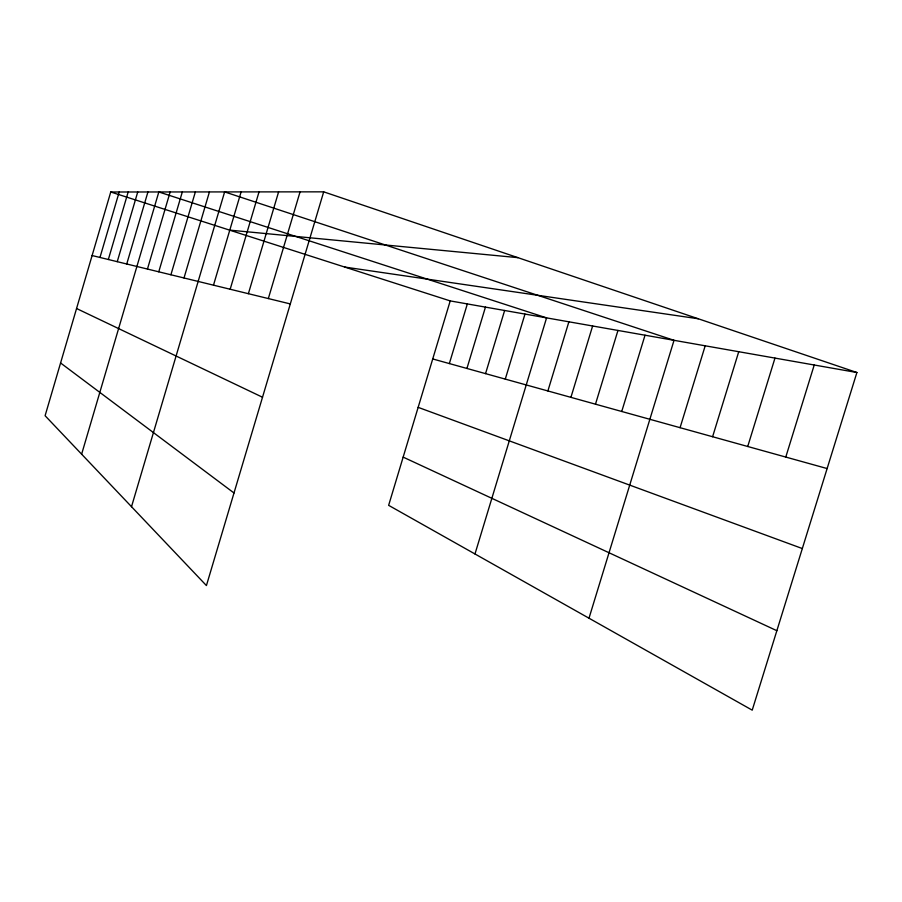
<?xml version="1.0" encoding="UTF-8"?>
<svg xmlns="http://www.w3.org/2000/svg" width="902" height="902" viewBox="0 0 902 902"><rect width="100%" height="100%" fill="white"/><g stroke="black" fill="none" stroke-linecap="round" stroke-linejoin="round"><path stroke-width="1.35" d="M323.694 191.844L110.754 192.002L45.1 415.721L206.423 585.567L323.694 191.844L856.9 372.515L752.223 710.156L388.638 505.334L450.211 300.907L856.9 372.515M99.975 257.453L119.199 192.002M108.341 259.494L128.174 191.991M117.249 261.67L137.735 191.979M126.742 263.993L147.928 191.979M81.631 454.18L158.831 191.968L546.578 317.876L474.982 553.975M147.454 269.044L170.162 191.957M158.763 271.806L182.317 191.946M170.906 274.772L195.362 191.934M184.008 277.974L209.433 191.923M131.512 506.71L224.632 191.912L674.031 340.313L588.995 618.208M213.492 285.167L241.105 191.9M230.168 289.249L259.032 191.889M248.377 293.691L278.605 191.878M268.334 298.562L300.062 191.855M449.354 363.562L467.337 303.929M466.932 368.456L485.456 307.12M485.547 373.62L504.635 310.491M505.278 379.111L524.975 314.076M547.886 390.949L568.891 321.8M570.921 397.354L592.625 325.983M595.478 404.175L617.96 330.448M621.737 411.47L645.031 335.206M680.074 427.683L705.195 345.804M712.603 436.726L738.738 351.712M747.724 446.49L774.976 358.094M785.777 457.066L814.235 364.994M229.491 230.1L517.895 257.645M344.711 267.06L698.272 318.767M92.105 255.537L290.309 303.929M432.723 358.951L827.123 468.555M110.754 192.002L450.211 300.907M418.156 407.354L802.318 548.551M403.16 457.122L776.859 630.701M76.557 308.518L262.516 397.241M60.581 362.976L234.001 492.988"/></g></svg>
